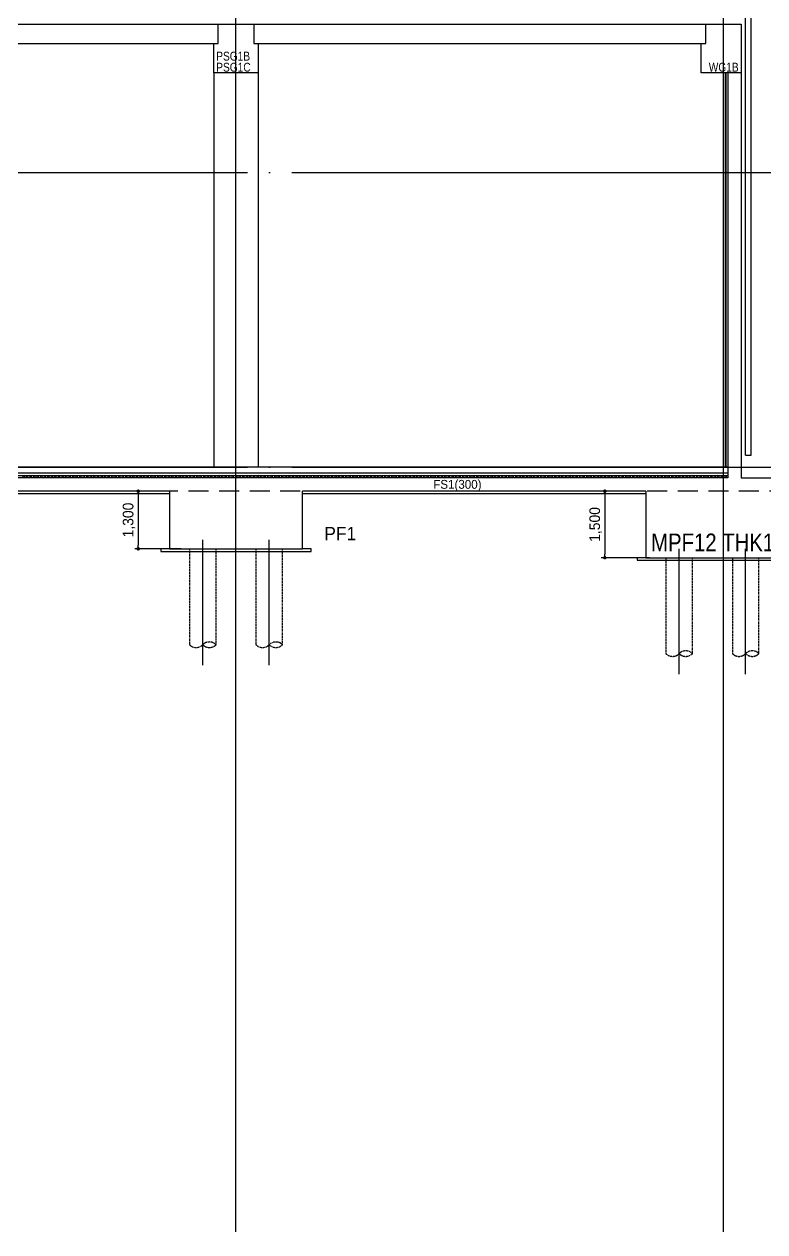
# Model space of a CAD drawing. Header units: millimetres. Extents: x 4754612 to 5801174, y 2368242 to 2777223.
# Drawn here: x 5043936 to 5060649, y 2403989 to 2431243 of the extents above; entities that cross this region are included whole.
import ezdxf
from ezdxf.enums import TextEntityAlignment as Align

# ---------------------------------------------------------------- set-up
doc = ezdxf.new("R2010")
doc.units = ezdxf.units.MM
doc.header["$LTSCALE"] = 1000
for name, pattern in [('ACAD_ISO12W100', [21, 12, -3, 0, -3, 0, -3]), ('CEN', [6.2, 6, -0.1, 0, -0.1]), ('HID', [0.345, 0.225, -0.12])]:
    doc.linetypes.add(name, pattern=pattern)
doc.layers.get('DEFPOINTS').update_dxf_attribs({"color": 151})
for name, color, linetype in [('A-ELE-8', 8, 'Continuous'), ('A-ETC-3', 8, 'Continuous'), ('A-FIN-6', 6, 'Continuous'), ('A-HAT-251', 251, 'Continuous'), ('A-중심선', 10, 'CEN'), ('CON', 2, 'Continuous'), ('ELE-06', 6, 'Continuous'), ('ELE-2', 4, 'Continuous'), ('ELE06', 6, 'Continuous'), ('KZ_횡단_암선2', 8, 'ACAD_ISO12W100'), ('PIR판넬', 4, 'Continuous')]:
    doc.layers.add(name, color=color, linetype=linetype)
doc.layers.add('Guide-line', color=151, linetype='Continuous', plot=False)
doc.layers.add('■', color=144, linetype='Continuous', plot=False)
doc.styles.add('A.NARROW', font='ARIALN.TTF')
doc.styles.add('AUDIT_D_190715091641-0', font='')
doc.styles.add('돋움', font='')
doc.styles.get('AUDIT_D_190715091641-0').set_extended_font_data('Dotum')
doc.styles.get('돋움').set_extended_font_data('Dotum')
doc.dimstyles.new('scale600', dxfattribs={"dimscale": 600, "dimtxt": 2, "dimasz": 1, "dimexe": 1, "dimexo": 2.5, "dimgap": 0.8, "dimtad": 1, "dimdec": 0, "dimzin": 0, "dimdsep": 46, "dimlunit": 6, "dimtxsty": 'AUDIT_D_190715091641-0', "dimblk": 'DOT', "dimcen": 0, "dimdle": 1, "dimclrd": 256, "dimclre": 256, "dimclrt": 3, "dimadec": 0, "dimazin": 0, "dimtfac": 1, "dimtdec": 0, "dimtix": 1, "dimtmove": 2, "dimatfit": 3, "dimldrblk": 'DOT', "dimfxl": 0, "dimtolj": 1, "dimtzin": 0, "dimarcsym": 0})

# ---------------------------------------------------------------- blocks, each defined once
blk = doc.blocks.new('*U32')
at = {"layer": 'A-HAT-251'}
for points in [[(114075, 0), (114047, 0), (114035, 45), (114007, 45), (113995, 0)], [(114155, 0), (114127, 0), (114115, 45), (114087, 45), (114075, 0)], [(114235, 0), (114207, 0), (114195, 45), (114167, 45), (114155, 0)], [(114315, 0), (114287, 0), (114275, 45), (114247, 45), (114235, 0)], [(114395, 0), (114367, 0), (114355, 45), (114327, 45), (114315, 0)], [(114475, 0), (114447, 0), (114435, 45), (114407, 45), (114395, 0)], [(114555, 0), (114527, 0), (114515, 45), (114487, 45), (114475, 0)], [(114635, 0), (114607, 0), (114595, 45), (114567, 45), (114555, 0)], [(114715, 0), (114687, 0), (114675, 45), (114647, 45), (114635, 0)], [(114795, 0), (114767, 0), (114755, 45), (114727, 45), (114715, 0)], [(114875, 0), (114847, 0), (114835, 45), (114807, 45), (114795, 0)], [(114955, 0), (114927, 0), (114915, 45), (114887, 45), (114875, 0)], [(115035, 0), (115007, 0), (114995, 45), (114967, 45), (114955, 0)], [(115115, 0), (115087, 0), (115075, 45), (115047, 45), (115035, 0)], [(115195, 0), (115167, 0), (115155, 45), (115127, 45), (115115, 0)], [(115275, 0), (115247, 0), (115235, 45), (115207, 45), (115195, 0)], [(115355, 0), (115327, 0), (115315, 45), (115287, 45), (115275, 0)], [(115435, 0), (115407, 0), (115395, 45), (115367, 45), (115355, 0)], [(115515, 0), (115487, 0), (115475, 45), (115447, 45), (115435, 0)], [(115595, 0), (115567, 0), (115555, 45), (115527, 45), (115515, 0)], [(115675, 0), (115647, 0), (115635, 45), (115607, 45), (115595, 0)], [(115755, 0), (115727, 0), (115715, 45), (115687, 45), (115675, 0)], [(115835, 0), (115807, 0), (115795, 45), (115767, 45), (115755, 0)], [(115915, 0), (115887, 0), (115875, 45), (115847, 45), (115835, 0)], [(115995, 0), (115967, 0), (115955, 45), (115927, 45), (115915, 0)], [(116075, 0), (116047, 0), (116035, 45), (116007, 45), (115995, 0)], [(116155, 0), (116127, 0), (116115, 45), (116087, 45), (116075, 0)], [(116235, 0), (116207, 0), (116195, 45), (116167, 45), (116155, 0)], [(116315, 0), (116287, 0), (116275, 45), (116247, 45), (116235, 0)], [(116395, 0), (116367, 0), (116355, 45), (116327, 45), (116315, 0)], [(116475, 0), (116447, 0), (116435, 45), (116407, 45), (116395, 0)], [(116555, 0), (116527, 0), (116515, 45), (116487, 45), (116475, 0)], [(116635, 0), (116607, 0), (116595, 45), (116567, 45), (116555, 0)], [(116715, 0), (116687, 0), (116675, 45), (116647, 45), (116635, 0)], [(116795, 0), (116767, 0), (116755, 45), (116727, 45), (116715, 0)], [(116875, 0), (116847, 0), (116835, 45), (116807, 45), (116795, 0)], [(116955, 0), (116927, 0), (116915, 45), (116887, 45), (116875, 0)], [(117035, 0), (117007, 0), (116995, 45), (116967, 45), (116955, 0)], [(117115, 0), (117087, 0), (117075, 45), (117047, 45), (117035, 0)], [(117195, 0), (117167, 0), (117155, 45), (117127, 45), (117115, 0)], [(117275, 0), (117247, 0), (117235, 45), (117207, 45), (117195, 0)], [(117355, 0), (117327, 0), (117315, 45), (117287, 45), (117275, 0)], [(117435, 0), (117407, 0), (117395, 45), (117367, 45), (117355, 0)], [(117515, 0), (117487, 0), (117475, 45), (117447, 45), (117435, 0)], [(117595, 0), (117567, 0), (117555, 45), (117527, 45), (117515, 0)], [(117675, 0), (117647, 0), (117635, 45), (117607, 45), (117595, 0)], [(117755, 0), (117727, 0), (117715, 45), (117687, 45), (117675, 0)], [(117835, 0), (117807, 0), (117795, 45), (117767, 45), (117755, 0)], [(117915, 0), (117887, 0), (117875, 45), (117847, 45), (117835, 0)], [(117995, 0), (117967, 0), (117955, 45), (117927, 45), (117915, 0)], [(118075, 0), (118047, 0), (118035, 45), (118007, 45), (117995, 0)], [(118155, 0), (118127, 0), (118115, 45), (118087, 45), (118075, 0)], [(118235, 0), (118207, 0), (118195, 45), (118167, 45), (118155, 0)], [(118315, 0), (118287, 0), (118275, 45), (118247, 45), (118235, 0)], [(118395, 0), (118367, 0), (118355, 45), (118327, 45), (118315, 0)], [(118475, 0), (118447, 0), (118435, 45), (118407, 45), (118395, 0)], [(118555, 0), (118527, 0), (118515, 45), (118487, 45), (118475, 0)], [(118635, 0), (118607, 0), (118595, 45), (118567, 45), (118555, 0)], [(118715, 0), (118687, 0), (118675, 45), (118647, 45), (118635, 0)], [(118795, 0), (118767, 0), (118755, 45), (118727, 45), (118715, 0)], [(118875, 0), (118847, 0), (118835, 45), (118807, 45), (118795, 0)], [(118955, 0), (118927, 0), (118915, 45), (118887, 45), (118875, 0)], [(119035, 0), (119007, 0), (118995, 45), (118967, 45), (118955, 0)], [(119115, 0), (119087, 0), (119075, 45), (119047, 45), (119035, 0)], [(119195, 0), (119167, 0), (119155, 45), (119127, 45), (119115, 0)], [(119275, 0), (119247, 0), (119235, 45), (119207, 45), (119195, 0)], [(119355, 0), (119327, 0), (119315, 45), (119287, 45), (119275, 0)], [(119435, 0), (119407, 0), (119395, 45), (119367, 45), (119355, 0)], [(119515, 0), (119487, 0), (119475, 45), (119447, 45), (119435, 0)], [(119595, 0), (119567, 0), (119555, 45), (119527, 45), (119515, 0)], [(119675, 0), (119647, 0), (119635, 45), (119607, 45), (119595, 0)], [(119755, 0), (119727, 0), (119715, 45), (119687, 45), (119675, 0)], [(119835, 0), (119807, 0), (119795, 45), (119767, 45), (119755, 0)], [(119915, 0), (119887, 0), (119875, 45), (119847, 45), (119835, 0)], [(119995, 0), (119967, 0), (119955, 45), (119927, 45), (119915, 0)], [(120075, 0), (120047, 0), (120035, 45), (120007, 45), (119995, 0)], [(120155, 0), (120127, 0), (120115, 45), (120087, 45), (120075, 0)], [(120235, 0), (120207, 0), (120195, 45), (120167, 45), (120155, 0)], [(120315, 0), (120287, 0), (120275, 45), (120247, 45), (120235, 0)], [(120395, 0), (120367, 0), (120355, 45), (120327, 45), (120315, 0)], [(120475, 0), (120447, 0), (120435, 45), (120407, 45), (120395, 0)], [(120555, 0), (120527, 0), (120515, 45), (120487, 45), (120475, 0)], [(120635, 0), (120607, 0), (120595, 45), (120567, 45), (120555, 0)], [(120715, 0), (120687, 0), (120675, 45), (120647, 45), (120635, 0)], [(120795, 0), (120767, 0), (120755, 45), (120727, 45), (120715, 0)], [(120875, 0), (120847, 0), (120835, 45), (120807, 45), (120795, 0)], [(120955, 0), (120927, 0), (120915, 45), (120887, 45), (120875, 0)], [(121035, 0), (121007, 0), (120995, 45), (120967, 45), (120955, 0)], [(121115, 0), (121087, 0), (121075, 45), (121047, 45), (121035, 0)], [(121195, 0), (121167, 0), (121155, 45), (121127, 45), (121115, 0)], [(121275, 0), (121247, 0), (121235, 45), (121207, 45), (121195, 0)], [(121355, 0), (121327, 0), (121315, 45), (121287, 45), (121275, 0)], [(121435, 0), (121407, 0), (121395, 45), (121367, 45), (121355, 0)], [(121515, 0), (121487, 0), (121475, 45), (121447, 45), (121435, 0)], [(121595, 0), (121567, 0), (121555, 45), (121527, 45), (121515, 0)], [(121675, 0), (121647, 0), (121635, 45), (121607, 45), (121595, 0)], [(121755, 0), (121727, 0), (121715, 45), (121687, 45), (121675, 0)], [(121835, 0), (121807, 0), (121795, 45), (121767, 45), (121755, 0)], [(121915, 0), (121887, 0), (121875, 45), (121847, 45), (121835, 0)], [(121995, 0), (121967, 0), (121955, 45), (121927, 45), (121915, 0)], [(122075, 0), (122047, 0), (122035, 45), (122007, 45), (121995, 0)], [(122155, 0), (122127, 0), (122115, 45), (122087, 45), (122075, 0)], [(122235, 0), (122207, 0), (122195, 45), (122167, 45), (122155, 0)], [(122315, 0), (122287, 0), (122275, 45), (122247, 45), (122235, 0)], [(122395, 0), (122367, 0), (122355, 45), (122327, 45), (122315, 0)], [(122475, 0), (122447, 0), (122435, 45), (122407, 45), (122395, 0)], [(122555, 0), (122527, 0), (122515, 45), (122487, 45), (122475, 0)], [(122635, 0), (122607, 0), (122595, 45), (122567, 45), (122555, 0)], [(122715, 0), (122687, 0), (122675, 45), (122647, 45), (122635, 0)], [(122795, 0), (122767, 0), (122755, 45), (122727, 45), (122715, 0)], [(122875, 0), (122847, 0), (122835, 45), (122807, 45), (122795, 0)], [(122955, 0), (122927, 0), (122915, 45), (122887, 45), (122875, 0)], [(123035, 0), (123007, 0), (122995, 45), (122967, 45), (122955, 0)], [(123115, 0), (123087, 0), (123075, 45), (123047, 45), (123035, 0)], [(123195, 0), (123167, 0), (123155, 45), (123127, 45), (123115, 0)], [(123275, 0), (123247, 0), (123235, 45), (123207, 45), (123195, 0)], [(123355, 0), (123327, 0), (123315, 45), (123287, 45), (123275, 0)], [(123435, 0), (123407, 0), (123395, 45), (123367, 45), (123355, 0)], [(123515, 0), (123487, 0), (123475, 45), (123447, 45), (123435, 0)], [(123595, 0), (123567, 0), (123555, 45), (123527, 45), (123515, 0)], [(123675, 0), (123647, 0), (123635, 45), (123607, 45), (123595, 0)], [(123755, 0), (123727, 0), (123715, 45), (123687, 45), (123675, 0)], [(123835, 0), (123807, 0), (123795, 45), (123767, 45), (123755, 0)], [(123915, 0), (123887, 0), (123875, 45), (123847, 45), (123835, 0)], [(123995, 0), (123967, 0), (123955, 45), (123927, 45), (123915, 0)], [(124075, 0), (124047, 0), (124035, 45), (124007, 45), (123995, 0)], [(124155, 0), (124127, 0), (124115, 45), (124087, 45), (124075, 0)], [(124235, 0), (124207, 0), (124195, 45), (124167, 45), (124155, 0)], [(124315, 0), (124287, 0), (124275, 45), (124247, 45), (124235, 0)], [(124395, 0), (124367, 0), (124355, 45), (124327, 45), (124315, 0)], [(124475, 0), (124447, 0), (124435, 45), (124407, 45), (124395, 0)], [(124555, 0), (124527, 0), (124515, 45), (124487, 45), (124475, 0)], [(124635, 0), (124607, 0), (124595, 45), (124567, 45), (124555, 0)], [(124715, 0), (124687, 0), (124675, 45), (124647, 45), (124635, 0)], [(124795, 0), (124767, 0), (124755, 45), (124727, 45), (124715, 0)], [(124875, 0), (124847, 0), (124835, 45), (124807, 45), (124795, 0)], [(124955, 0), (124927, 0), (124915, 45), (124887, 45), (124875, 0)], [(125035, 0), (125007, 0), (124995, 45), (124967, 45), (124955, 0)], [(125115, 0), (125087, 0), (125075, 45), (125047, 45), (125035, 0)], [(125195, 0), (125167, 0), (125155, 45), (125127, 45), (125115, 0)], [(125275, 0), (125247, 0), (125235, 45), (125207, 45), (125195, 0)], [(125355, 0), (125327, 0), (125315, 45), (125287, 45), (125275, 0)], [(125435, 0), (125407, 0), (125395, 45), (125367, 45), (125355, 0)], [(125515, 0), (125487, 0), (125475, 45), (125447, 45), (125435, 0)], [(125595, 0), (125567, 0), (125555, 45), (125527, 45), (125515, 0)], [(125675, 0), (125647, 0), (125635, 45), (125607, 45), (125595, 0)], [(125755, 0), (125727, 0), (125715, 45), (125687, 45), (125675, 0)], [(125835, 0), (125807, 0), (125795, 45), (125767, 45), (125755, 0)], [(125915, 0), (125887, 0), (125875, 45), (125847, 45), (125835, 0)], [(125995, 0), (125967, 0), (125955, 45), (125927, 45), (125915, 0)], [(126075, 0), (126047, 0), (126035, 45), (126007, 45), (125995, 0)], [(126155, 0), (126127, 0), (126115, 45), (126087, 45), (126075, 0)], [(126235, 0), (126207, 0), (126195, 45), (126167, 45), (126155, 0)], [(126315, 0), (126287, 0), (126275, 45), (126247, 45), (126235, 0)], [(126395, 0), (126367, 0), (126355, 45), (126327, 45), (126315, 0)], [(126475, 0), (126447, 0), (126435, 45), (126407, 45), (126395, 0)], [(126555, 0), (126527, 0), (126515, 45), (126487, 45), (126475, 0)], [(126635, 0), (126607, 0), (126595, 45), (126567, 45), (126555, 0)], [(126715, 0), (126687, 0), (126675, 45), (126647, 45), (126635, 0)], [(126795, 0), (126767, 0), (126755, 45), (126727, 45), (126715, 0)], [(126875, 0), (126847, 0), (126835, 45), (126807, 45), (126795, 0)], [(126955, 0), (126927, 0), (126915, 45), (126887, 45), (126875, 0)], [(127035, 0), (127007, 0), (126995, 45), (126967, 45), (126955, 0)], [(127115, 0), (127087, 0), (127075, 45), (127047, 45), (127035, 0)], [(127195, 0), (127167, 0), (127155, 45), (127127, 45), (127115, 0)], [(127275, 0), (127247, 0), (127235, 45), (127207, 45), (127195, 0)], [(127355, 0), (127327, 0), (127315, 45), (127287, 45), (127275, 0)], [(127435, 0), (127407, 0), (127395, 45), (127367, 45), (127355, 0)], [(127515, 0), (127487, 0), (127475, 45), (127447, 45), (127435, 0)], [(127595, 0), (127567, 0), (127555, 45), (127527, 45), (127515, 0)], [(127675, 0), (127647, 0), (127635, 45), (127607, 45), (127595, 0)], [(127755, 0), (127727, 0), (127715, 45), (127687, 45), (127675, 0)], [(127835, 0), (127807, 0), (127795, 45), (127767, 45), (127755, 0)], [(127915, 0), (127887, 0), (127875, 45), (127847, 45), (127835, 0)], [(127995, 0), (127967, 0), (127955, 45), (127927, 45), (127915, 0)], [(128075, 0), (128047, 0), (128035, 45), (128007, 45), (127995, 0)], [(128155, 0), (128127, 0), (128115, 45), (128087, 45), (128075, 0)], [(128235, 0), (128207, 0), (128195, 45), (128167, 45), (128155, 0)], [(128315, 0), (128287, 0), (128275, 45), (128247, 45), (128235, 0)], [(128395, 0), (128367, 0), (128355, 45), (128327, 45), (128315, 0)], [(128475, 0), (128447, 0), (128435, 45), (128407, 45), (128395, 0)], [(128555, 0), (128527, 0), (128515, 45), (128487, 45), (128475, 0)], [(128635, 0), (128607, 0), (128595, 45), (128567, 45), (128555, 0)], [(128715, 0), (128687, 0), (128675, 45), (128647, 45), (128635, 0)], [(128795, 0), (128767, 0), (128755, 45), (128727, 45), (128715, 0)], [(128875, 0), (128847, 0), (128835, 45), (128807, 45), (128795, 0)], [(128955, 0), (128927, 0), (128915, 45), (128887, 45), (128875, 0)], [(129035, 0), (129007, 0), (128995, 45), (128967, 45), (128955, 0)], [(129115, 0), (129087, 0), (129075, 45), (129047, 45), (129035, 0)], [(129195, 0), (129167, 0), (129155, 45), (129127, 45), (129115, 0)], [(129275, 0), (129247, 0), (129235, 45), (129207, 45), (129195, 0)], [(129355, 0), (129327, 0), (129315, 45), (129287, 45), (129275, 0)], [(129435, 0), (129407, 0), (129395, 45), (129367, 45), (129355, 0)], [(129515, 0), (129487, 0), (129475, 45), (129447, 45), (129435, 0)], [(129595, 0), (129567, 0), (129555, 45), (129527, 45), (129515, 0)], [(129675, 0), (129647, 0), (129635, 45), (129607, 45), (129595, 0)], [(129755, 0), (129727, 0), (129715, 45), (129687, 45), (129675, 0)], [(129835, 0), (129807, 0), (129795, 45), (129767, 45), (129755, 0)], [(129915, 0), (129887, 0), (129875, 45), (129847, 45), (129835, 0)]]:
    blk.add_lwpolyline(points, dxfattribs=at)
blk = doc.blocks.new('zw$CF19')
at = {"layer": 'CON'}
blk.add_lwpolyline([(-500, -1100), (-500, -440), (-400, -440), (-400, 0), (400, 0), (400, -440), (500, -440), (500, -1100)], close=True, dxfattribs=at)
at = {"layer": 'DEFPOINTS', "style": 'A.NARROW'}
for s, p in [('PSG1B', (-446, -722, 0)), ('PSG1C', (-446, -972, 0))]:
    blk.add_text(s, height=200, dxfattribs=at).set_placement(p, align=Align.MIDDLE_LEFT)
blk = doc.blocks.new('A$C2FA30BED')
at = {"layer": 'A-ETC-3', "linetype": 'HID', "ltscale": 0.1}
blk.add_lwpolyline([(0, 0), (0, -2165, 0.415484), (300, -2165, -0.414601), (600, -2165, -0.415899), (300, -2165)], format="xyb", dxfattribs=at)
blk.add_lwpolyline([(600, -2165), (600, 0)], dxfattribs=at)
at = {"layer": 'A-중심선', "ltscale": 5}
blk.add_line((300, -2626), (300, 200), dxfattribs=at)
blk = doc.blocks.new('_Dot')
at = {"color": 0, "linetype": 'ByBlock', "lineweight": -2}
blk.add_line((-0.5, 0), (-1, 0), dxfattribs=at)
at = {"color": 0, "linetype": 'ByBlock', "const_width": 0.5}
blk.add_lwpolyline([(-0.25, 0, 1), (0.25, 0, 1)], format="xyb", close=True, dxfattribs=at)
blk = doc.blocks.new('*D121')
at = {"layer": 'DEFPOINTS', "color": 0, "ltscale": 5, "transparency": 16777216}
for p in [(5047216, 2420703), (5046510, 2419403), (5047676, 2419403)]:
    blk.add_point(p, dxfattribs=at)
at = {"layer": '■', "lineweight": -2, "ltscale": 5, "transparency": 16777216}
for p, q in [((5047016, 2420703), (5046430, 2420703)), ((5046510, 2420623), (5046510, 2419483)), ((5047476, 2419403), (5046430, 2419403))]:
    blk.add_line(p, q, dxfattribs=at)
at = {"layer": '■', "lineweight": -2, "ltscale": 5, "transparency": 16777216, "xscale": 80, "yscale": 80, "zscale": 80}
for p, rotation in [((5046510, 2420703), 90), ((5046510, 2419403), 270)]:
    blk.add_blockref('_Dot', p, dxfattribs=dict(at, rotation=rotation))
at = {"layer": '■', "color": 3, "ltscale": 5, "transparency": 16777216, "insert": (5046303, 2420053), "char_height": 240, "attachment_point": 5, "rotation": 90, "style": 'AUDIT_D_190715091641-0'}
blk.add_mtext('\\A1;1,300', dxfattribs=at)
blk = doc.blocks.new('*D122')
at = {"layer": 'DEFPOINTS', "color": 0, "ltscale": 5, "transparency": 16777216}
for p in [(5057740, 2420703), (5057039, 2419203), (5058249, 2419203)]:
    blk.add_point(p, dxfattribs=at)
at = {"layer": '■', "lineweight": -2, "ltscale": 5, "transparency": 16777216}
for p, q in [((5057540, 2420703), (5056959, 2420703)), ((5057039, 2420623), (5057039, 2419283)), ((5058049, 2419203), (5056959, 2419203))]:
    blk.add_line(p, q, dxfattribs=at)
at = {"layer": '■', "lineweight": -2, "ltscale": 5, "transparency": 16777216, "xscale": 80, "yscale": 80, "zscale": 80}
for p, rotation in [((5057039, 2420703), 90), ((5057039, 2419203), 270)]:
    blk.add_blockref('_Dot', p, dxfattribs=dict(at, rotation=rotation))
at = {"layer": '■', "color": 3, "ltscale": 5, "transparency": 16777216, "insert": (5056832, 2419953), "char_height": 240, "attachment_point": 5, "rotation": 90, "style": 'AUDIT_D_190715091641-0'}
blk.add_mtext('\\A1;1,500', dxfattribs=at)

msp = doc.modelspace()

# ---------------------------------------------------------------- linework, layer by layer
at = {"layer": 'A-ELE-8'}
for p, q in [((5048215.782, 2430143.44), (5048215.782, 2421243.44)), ((5049215.782, 2430143.44), (5049215.782, 2421243.44))]:
    msp.add_line(p, q, dxfattribs=at)
at = {"layer": 'A-FIN-6'}
for p, q in [((5059755.784, 2430143.428), (5059755.785, 2421243.44)), ((5059765.784, 2430143.428), (5059765.785, 2421243.44))]:
    msp.add_line(p, q, dxfattribs=at)
at = {"layer": 'A-중심선', "ltscale": 5}
for p, q in [((5048715.782, 2403989.231), (5048715.782, 2488921.61)), ((5059715.782, 2403989.231), (5059715.781, 2488921.61)), ((4863973.343, 2427893.44), (5174125.782, 2427893.44)), ((4863973.343, 2421243.44), (5174125.782, 2421243.44))]:
    msp.add_line(p, q, dxfattribs=at)
at = {"layer": 'CON'}
for p, q in [((4905315.782, 2431243.44), (5059815.784, 2431243.428)), ((5038215.782, 2430803.44), (5048215.782, 2430803.44)), ((5049215.782, 2430803.44), (5059215.782, 2430803.44)), ((5059815.784, 2430143.428), (5059815.785, 2421003.44)), ((5060115.784, 2430143.428), (5060115.785, 2421003.44)), ((5059815.785, 2421003.44), (4906315.782, 2421003.44)), ((5060115.785, 2421003.44), (5061215.782, 2421003.44)), ((5047215.98, 2420703.44), (5039215.585, 2420703.44)), ((5057965.782, 2420703.44), (5050215.585, 2420703.44)), ((5057965.782, 2420703.44), (5057965.782, 2419203.44)), ((5057965.782, 2419203.44), (5063965.782, 2419203.44))]:
    msp.add_line(p, q, dxfattribs=at)
msp.add_lwpolyline([(5060100.782, 2430143.428), (5059215.782, 2430143.428), (5059215.782, 2430803.428), (5059315.782, 2430803.428), (5059315.782, 2431243.428), (5060115.782, 2431243.428), (5060115.782, 2430143.428)], close=True, dxfattribs=at)
msp.add_lwpolyline([(5047215.782, 2420703.44), (5047215.782, 2419403.44), (5050215.782, 2419403.44), (5050215.782, 2420703.44)], dxfattribs=at)
at = {"layer": 'ELE-06'}
for p, q in [((5047215.98, 2420643.44), (5039215.585, 2420643.44)), ((5057965.782, 2420643.44), (5050215.585, 2420643.44)), ((5047015.98, 2419343.44), (5050415.585, 2419343.44)), ((5057765.782, 2419143.44), (5064165.782, 2419143.44))]:
    msp.add_line(p, q, dxfattribs=at)
for points in [[(5047215.98, 2419403.44), (5047015.98, 2419403.44), (5047015.98, 2419343.44), (5050415.585, 2419343.44), (5050415.585, 2419403.44), (5050215.585, 2419403.44)], [(5057965.782, 2419203.44), (5057765.782, 2419203.44), (5057765.782, 2419143.44), (5064165.782, 2419143.44), (5064165.782, 2419203.44), (5063965.782, 2419203.44)]]:
    msp.add_lwpolyline(points, dxfattribs=at)
at = {"layer": 'ELE-2'}
for p, q in [((5059815.785, 2421243.44), (4906315.782, 2421243.44)), ((5059815.785, 2421108.44), (4906315.782, 2421108.44)), ((5059815.785, 2421048.44), (4906315.782, 2421048.44))]:
    msp.add_line(p, q, dxfattribs=at)
at = {"layer": 'KZ_횡단_암선2', "linetype": 'HID', "ltscale": 2}
msp.add_line((5063965.782, 2420703.44), (4924816.624, 2420703.44), dxfattribs=at)
at = {"layer": 'PIR판넬'}
for p, q in [((5060215.766, 2421518.44), (5060215.783, 2462693.44)), ((5060340.766, 2421518.44), (5060340.783, 2462743.44)), ((5060215.766, 2421518.44), (5060340.766, 2421518.44))]:
    msp.add_line(p, q, dxfattribs=at)

# ---------------------------------------------------------------- block references
at = {"layer": 'CON'}
for name, p in [('zw$CF19', (5048715.782, 2431243.44)), ('A$C2FA30BED', (5047665.397, 2419403.44)), ('A$C2FA30BED', (5049165.397, 2419403.44)), ('A$C2FA30BED', (5058415.782, 2419203.44)), ('A$C2FA30BED', (5059915.782, 2419203.44)), ('A$C2FA30BED', (5059915.782, 2419203.44))]:
    msp.add_blockref(name, p, dxfattribs=at)
at = {"layer": 'ELE06', "color": 6, "xscale": 1.000013798092659, "yscale": 1.000013798092659, "zscale": 1.000013798092659}
msp.add_blockref('*U32', (4929899.325, 2421003.44), dxfattribs=at)

# ---------------------------------------------------------------- texts
at = {"layer": 'DEFPOINTS', "style": '돋움'}
msp.add_text('PF1', height=300, dxfattribs=at).set_placement((5051068.079, 2419747.396), align=Align.MIDDLE_CENTER)
at = {"layer": 'Guide-line', "style": 'A.NARROW'}
for s, height, p in [('WG1B', 200, (5059383.811, 2430271.803, 0)), ('MPF12 THK1500', 400, (5058083.805, 2419548.281))]:
    msp.add_text(s, height=height, dxfattribs=at).set_placement(p, align=Align.MIDDLE_LEFT)
at = {"layer": 'Guide-line', "style": '돋움'}
msp.add_text('FS1(300)', height=200, dxfattribs=at).set_placement((5053711.479, 2420858.087), align=Align.MIDDLE_CENTER)

# ---------------------------------------------------------------- dimensions: what is measured, and where the dimension line sits
at = {"layer": '■', "ltscale": 5}
for base, p1, p2, picture, middle in [((5046509.886, 2419403.44), (5047215.782, 2420703.44), (5047676.34, 2419403.44), '*D121', (5046302.603, 2420053.44)), ((5057039, 2419203.44), (5057739.582, 2420703.44), (5058248.732, 2419203.44), '*D122', (5056831.717, 2419953.44))]:
    dim = msp.add_linear_dim(base=base, p1=p1, p2=p2, angle=270, dimstyle='scale600', override={"dimscale": 80, "dimtxt": 3}, dxfattribs=at)
    dim.commit()
    dim.dimension.update_dxf_attribs({"geometry": picture, "text_midpoint": middle})

doc.saveas('drawing.dxf')
